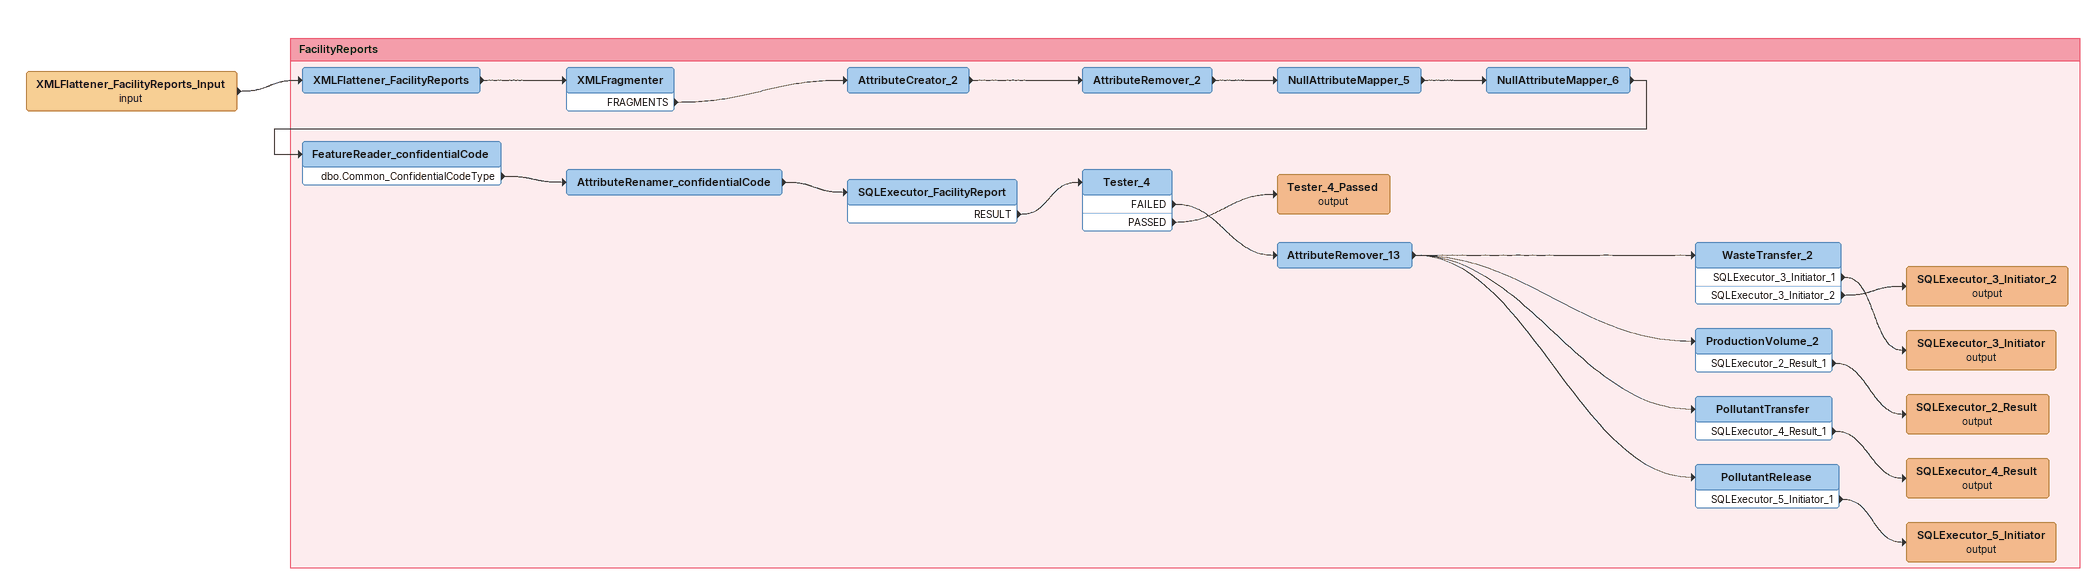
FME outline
XMLFlattener_FacilityReports_Input (input)
    -> XMLFlattener_FacilityReports

Bookmark: FacilityReports
XMLFlattener_FacilityReports
    -> XMLFragmenter
XMLFragmenter
    FRAGMENTS -> AttributeCreator_2
AttributeCreator_2
    -> AttributeRemover_2
AttributeRemover_2
    -> NullAttributeMapper_5
NullAttributeMapper_5
    -> NullAttributeMapper_6
NullAttributeMapper_6
    -> FeatureReader_confidentialCode
FeatureReader_confidentialCode
    dbo.Common_ConfidentialCodeType -> AttributeRenamer_confidentialCode
AttributeRenamer_confidentialCode
    -> SQLExecutor_FacilityReport
SQLExecutor_FacilityReport
    RESULT -> Tester_4
Tester_4
    FAILED -> AttributeRemover_13
    PASSED -> Tester_4_Passed (output)
Tester_4_Passed (output)
AttributeRemover_13
    -> WasteTransfer_2
    -> ProductionVolume_2
    -> PollutantTransfer
    -> PollutantRelease
WasteTransfer_2
    SQLExecutor_3_Initiator_1 -> SQLExecutor_3_Initiator (output)
    SQLExecutor_3_Initiator_2 -> SQLExecutor_3_Initiator_2 (output)
SQLExecutor_3_Initiator_2 (output)
SQLExecutor_3_Initiator (output)
ProductionVolume_2
    SQLExecutor_2_Result_1 -> SQLExecutor_2_Result (output)
SQLExecutor_2_Result (output)
PollutantTransfer
    SQLExecutor_4_Result_1 -> SQLExecutor_4_Result (output)
SQLExecutor_4_Result (output)
PollutantRelease
    SQLExecutor_5_Initiator_1 -> SQLExecutor_5_Initiator (output)
SQLExecutor_5_Initiator (output)
